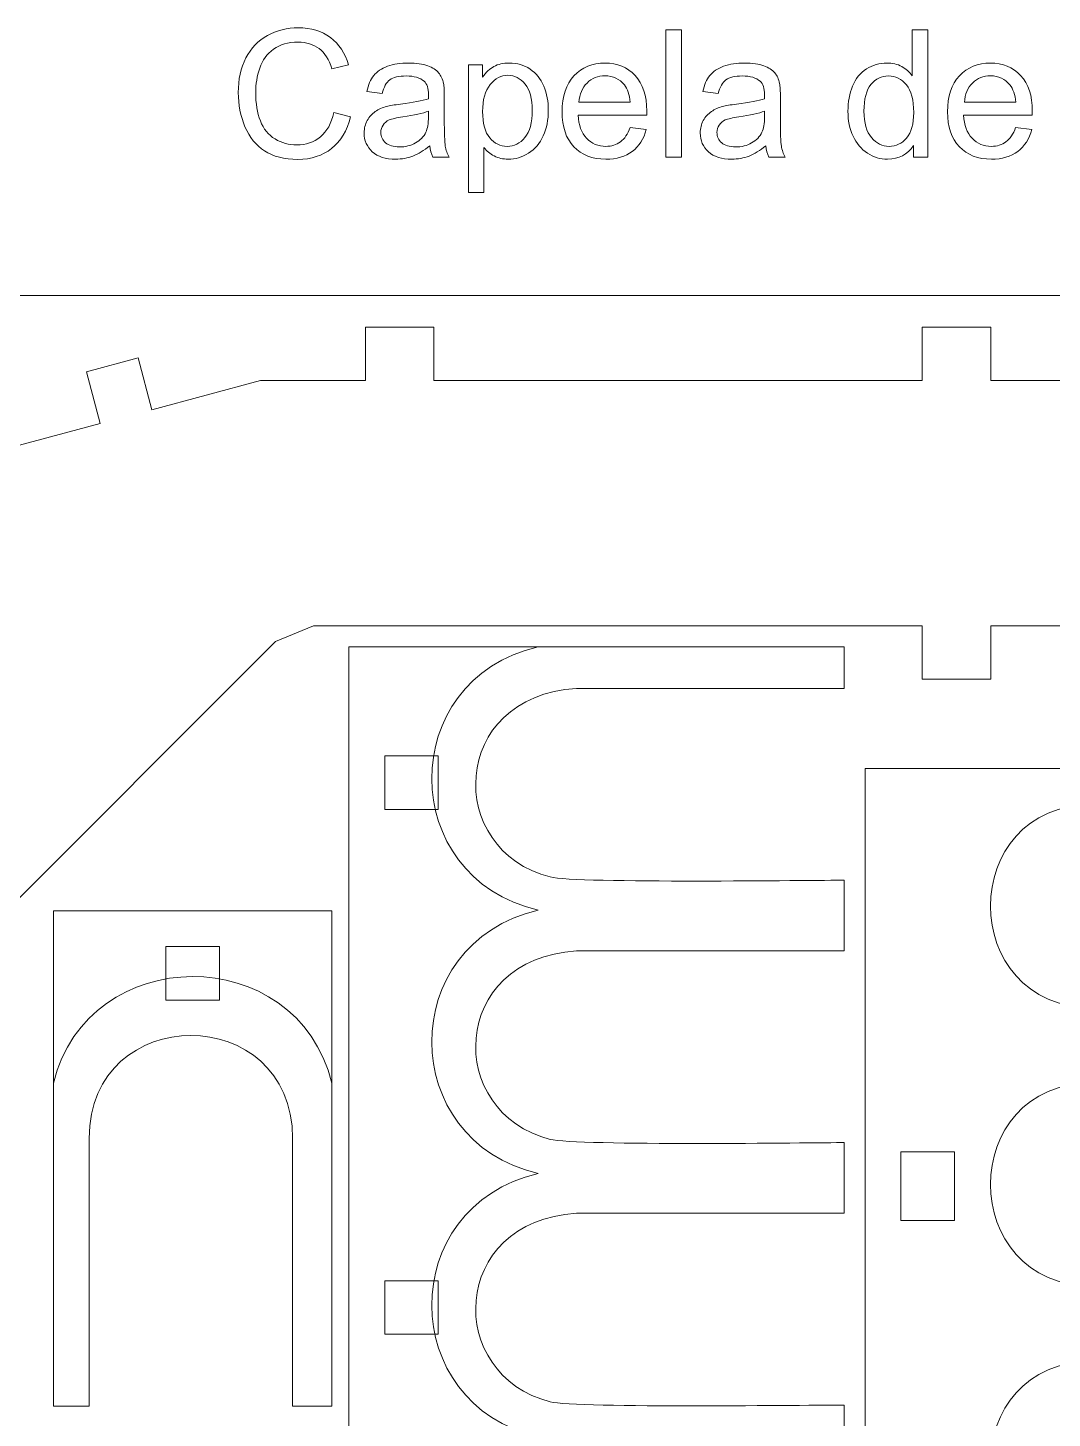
# Model space of a CAD drawing. Header units: millimetres. Extents: x -824 to 903, y -527 to 785.
# Drawn here: x -203.4 to -146, y 388.9 to 466.8 of the extents above; entities that cross this region are included whole.
import ezdxf

# ---------------------------------------------------------------- set-up
doc = ezdxf.new("R2010")
doc.units = ezdxf.units.MM
doc.header["$MEASUREMENT"] = 0
doc.layers.add('Camada 1', color=7, linetype='Continuous')

msp = doc.modelspace()

# ---------------------------------------------------------------- linework, layer by layer
at = {"layer": 'Camada 1', "color": 1, "lineweight": 9}
for points, knots in [([(-186.2188, 462.0746), (-186.2188, 462.0746), (-185.2725, 461.8356), (-185.2725, 461.8356), (-185.2725, 461.8356), (-185.4701, 461.0603), (-185.8254, 460.4709), (-186.3383, 460.0642), (-186.3383, 460.0642), (-186.8513, 459.6575), (-187.4789, 459.4533), (-188.2209, 459.4533), (-188.2209, 459.4533), (-188.9879, 459.4533), (-189.6121, 459.6093), (-190.0936, 459.9231), (-190.0936, 459.9231), (-190.575, 460.2352), (-190.9402, 460.6884), (-191.1909, 461.2811), (-191.1909, 461.2811), (-191.4416, 461.8754), (-191.5678, 462.5112), (-191.5678, 463.1919), (-191.5678, 463.1919), (-191.5678, 463.934), (-191.4266, 464.5814), (-191.1428, 465.1342), (-191.1428, 465.1342), (-190.8589, 465.6871), (-190.4555, 466.1071), (-189.9325, 466.3943), (-189.9325, 466.3943), (-189.4096, 466.6815), (-188.8335, 466.8243), (-188.206, 466.8243), (-188.206, 466.8243), (-187.4921, 466.8243), (-186.8928, 466.6433), (-186.4081, 466.2797), (-186.4081, 466.2797), (-185.9216, 465.9162), (-185.583, 465.4065), (-185.3921, 464.7491), (-185.3921, 464.7491), (-185.3921, 464.7491), (-186.3184, 464.53), (-186.3184, 464.53), (-186.3184, 464.53), (-186.4828, 465.0479), (-186.7235, 465.4264), (-187.0373, 465.6622), (-187.0373, 465.6622), (-187.351, 465.8996), (-187.7461, 466.0174), (-188.2226, 466.0174), (-188.2226, 466.0174), (-188.7688, 466.0174), (-189.227, 465.8863), (-189.5939, 465.624), (-189.5939, 465.624), (-189.9608, 465.3617), (-190.2197, 465.0081), (-190.3675, 464.5665), (-190.3675, 464.5665), (-190.5169, 464.1232), (-190.5916, 463.6667), (-190.5916, 463.1969), (-190.5916, 463.1969), (-190.5916, 462.5909), (-190.5036, 462.0613), (-190.3276, 461.6098), (-190.3276, 461.6098), (-190.1517, 461.1566), (-189.8777, 460.8196), (-189.5059, 460.5954), (-189.5059, 460.5954), (-189.134, 460.3713), (-188.7323, 460.2601), (-188.299, 460.2601), (-188.299, 460.2601), (-187.771, 460.2601), (-187.3261, 460.4128), (-186.9609, 460.7166), (-186.9609, 460.7166), (-186.5957, 461.0221), (-186.3483, 461.4737), (-186.2188, 462.0746)], [0, 0, 0, 0, 0.0434783, 0.0434783, 0.0434783, 0.0434783, 0.0869565, 0.0869565, 0.0869565, 0.0869565, 0.1304348, 0.1304348, 0.1304348, 0.1304348, 0.173913, 0.173913, 0.173913, 0.173913, 0.2173913, 0.2173913, 0.2173913, 0.2173913, 0.2608696, 0.2608696, 0.2608696, 0.2608696, 0.3043478, 0.3043478, 0.3043478, 0.3043478, 0.3478261, 0.3478261, 0.3478261, 0.3478261, 0.3913043, 0.3913043, 0.3913043, 0.3913043, 0.4347826, 0.4347826, 0.4347826, 0.4347826, 0.4782609, 0.4782609, 0.4782609, 0.4782609, 0.5217391, 0.5217391, 0.5217391, 0.5217391, 0.5652174, 0.5652174, 0.5652174, 0.5652174, 0.6086957, 0.6086957, 0.6086957, 0.6086957, 0.6521739, 0.6521739, 0.6521739, 0.6521739, 0.6956522, 0.6956522, 0.6956522, 0.6956522, 0.7391304, 0.7391304, 0.7391304, 0.7391304, 0.7826087, 0.7826087, 0.7826087, 0.7826087, 0.826087, 0.826087, 0.826087, 0.826087, 0.8695652, 0.8695652, 0.8695652, 0.8695652, 0.9130435, 0.9130435, 0.9130435, 0.9130435, 1, 1, 1, 1]), ([(-167.6152, 459.5728), (-167.6152, 459.5728), (-167.6152, 466.7047), (-167.6152, 466.7047), (-167.6152, 466.7047), (-167.6152, 466.7047), (-166.7387, 466.7047), (-166.7387, 466.7047), (-166.7387, 466.7047), (-166.7387, 466.7047), (-166.7387, 459.5728), (-166.7387, 459.5728), (-166.7387, 459.5728), (-166.7387, 459.5728), (-167.6152, 459.5728), (-167.6152, 459.5728)], [0, 0, 0, 0, 0.2, 0.2, 0.2, 0.2, 0.4, 0.4, 0.4, 0.4, 0.6, 0.6, 0.6, 0.6, 1, 1, 1, 1]), ([(-153.7381, 459.5728), (-153.7381, 459.5728), (-153.7381, 460.2286), (-153.7381, 460.2286), (-153.7381, 460.2286), (-154.0652, 459.7189), (-154.5466, 459.4632), (-155.1824, 459.4632), (-155.1824, 459.4632), (-155.5941, 459.4632), (-155.9727, 459.5761), (-156.3163, 459.8036), (-156.3163, 459.8036), (-156.6616, 460.0293), (-156.9289, 460.3464), (-157.1198, 460.7515), (-157.1198, 460.7515), (-157.3091, 461.1582), (-157.4037, 461.6247), (-157.4037, 462.1526), (-157.4037, 462.1526), (-157.4037, 462.6673), (-157.3174, 463.1338), (-157.1464, 463.5538), (-157.1464, 463.5538), (-156.9737, 463.9722), (-156.7164, 464.2942), (-156.3728, 464.5167), (-156.3728, 464.5167), (-156.0308, 464.7408), (-155.6456, 464.852), (-155.2223, 464.852), (-155.2223, 464.852), (-154.9102, 464.852), (-154.6329, 464.7856), (-154.3906, 464.6545), (-154.3906, 464.6545), (-154.1482, 464.5233), (-153.9506, 464.3507), (-153.7979, 464.1398), (-153.7979, 464.1398), (-153.7979, 464.1398), (-153.7979, 466.7047), (-153.7979, 466.7047), (-153.7979, 466.7047), (-153.7979, 466.7047), (-152.9213, 466.7047), (-152.9213, 466.7047), (-152.9213, 466.7047), (-152.9213, 466.7047), (-152.9213, 459.5728), (-152.9213, 459.5728), (-152.9213, 459.5728), (-152.9213, 459.5728), (-153.7381, 459.5728), (-153.7381, 459.5728)], [0, 0, 0, 0, 0.0666667, 0.0666667, 0.0666667, 0.0666667, 0.1333333, 0.1333333, 0.1333333, 0.1333333, 0.2, 0.2, 0.2, 0.2, 0.2666667, 0.2666667, 0.2666667, 0.2666667, 0.3333333, 0.3333333, 0.3333333, 0.3333333, 0.4, 0.4, 0.4, 0.4, 0.4666667, 0.4666667, 0.4666667, 0.4666667, 0.5333333, 0.5333333, 0.5333333, 0.5333333, 0.6, 0.6, 0.6, 0.6, 0.6666667, 0.6666667, 0.6666667, 0.6666667, 0.7333333, 0.7333333, 0.7333333, 0.7333333, 0.8, 0.8, 0.8, 0.8, 0.8666667, 0.8666667, 0.8666667, 0.8666667, 1, 1, 1, 1]), ([(-180.8383, 460.2203), (-181.1637, 459.943), (-181.4774, 459.7488), (-181.7779, 459.6342), (-181.7779, 459.6342), (-182.0784, 459.5197), (-182.4005, 459.4632), (-182.7458, 459.4632), (-182.7458, 459.4632), (-183.3135, 459.4632), (-183.7501, 459.601), (-184.0556, 459.8783), (-184.0556, 459.8783), (-184.3611, 460.1538), (-184.5138, 460.5075), (-184.5138, 460.9374), (-184.5138, 460.9374), (-184.5138, 461.1898), (-184.4557, 461.4205), (-184.3412, 461.6297), (-184.3412, 461.6297), (-184.2249, 461.8389), (-184.0739, 462.0049), (-183.8879, 462.1311), (-183.8879, 462.1311), (-183.7003, 462.2572), (-183.4912, 462.3535), (-183.2571, 462.4183), (-183.2571, 462.4183), (-183.0844, 462.4631), (-182.8238, 462.5063), (-182.4768, 462.5494), (-182.4768, 462.5494), (-181.7696, 462.6324), (-181.2467, 462.7337), (-180.913, 462.8499), (-180.913, 462.8499), (-180.9097, 462.9694), (-180.908, 463.0458), (-180.908, 463.0773), (-180.908, 463.0773), (-180.908, 463.4326), (-180.991, 463.6833), (-181.157, 463.8294), (-181.157, 463.8294), (-181.3811, 464.0269), (-181.7148, 464.1249), (-182.1564, 464.1249), (-182.1564, 464.1249), (-182.5698, 464.1249), (-182.8753, 464.0518), (-183.0712, 463.9074), (-183.0712, 463.9074), (-183.2687, 463.763), (-183.4131, 463.5073), (-183.5078, 463.1388), (-183.5078, 463.1388), (-183.5078, 463.1388), (-184.3644, 463.2583), (-184.3644, 463.2583), (-184.3644, 463.2583), (-184.2864, 463.6252), (-184.1585, 463.9223), (-183.9792, 464.1481), (-183.9792, 464.1481), (-183.8, 464.3739), (-183.541, 464.5466), (-183.2023, 464.6694), (-183.2023, 464.6694), (-182.8653, 464.7906), (-182.4718, 464.852), (-182.0269, 464.852), (-182.0269, 464.852), (-181.5853, 464.852), (-181.2251, 464.8006), (-180.9478, 464.696), (-180.9478, 464.696), (-180.6723, 464.5914), (-180.4681, 464.4619), (-180.3386, 464.3042), (-180.3386, 464.3042), (-180.2091, 464.1465), (-180.1178, 463.9473), (-180.0647, 463.7065), (-180.0647, 463.7065), (-180.0364, 463.5571), (-180.0215, 463.2882), (-180.0215, 462.9014), (-180.0215, 462.9014), (-180.0215, 462.9014), (-180.0215, 461.7393), (-180.0215, 461.7393), (-180.0215, 461.7393), (-180.0215, 460.9275), (-180.0032, 460.4145), (-179.9667, 460.197), (-179.9667, 460.197), (-179.9318, 459.9795), (-179.8588, 459.772), (-179.7525, 459.5728), (-179.7525, 459.5728), (-179.7525, 459.5728), (-180.6689, 459.5728), (-180.6689, 459.5728), (-180.6689, 459.5728), (-180.7569, 459.7571), (-180.8134, 459.9729), (-180.8383, 460.2203)], [0, 0, 0, 0, 0.0357143, 0.0357143, 0.0357143, 0.0357143, 0.0714286, 0.0714286, 0.0714286, 0.0714286, 0.1071429, 0.1071429, 0.1071429, 0.1071429, 0.1428571, 0.1428571, 0.1428571, 0.1428571, 0.1785714, 0.1785714, 0.1785714, 0.1785714, 0.2142857, 0.2142857, 0.2142857, 0.2142857, 0.25, 0.25, 0.25, 0.25, 0.2857143, 0.2857143, 0.2857143, 0.2857143, 0.3214286, 0.3214286, 0.3214286, 0.3214286, 0.3571429, 0.3571429, 0.3571429, 0.3571429, 0.3928571, 0.3928571, 0.3928571, 0.3928571, 0.4285714, 0.4285714, 0.4285714, 0.4285714, 0.4642857, 0.4642857, 0.4642857, 0.4642857, 0.5, 0.5, 0.5, 0.5, 0.5357143, 0.5357143, 0.5357143, 0.5357143, 0.5714286, 0.5714286, 0.5714286, 0.5714286, 0.6071429, 0.6071429, 0.6071429, 0.6071429, 0.6428571, 0.6428571, 0.6428571, 0.6428571, 0.6785714, 0.6785714, 0.6785714, 0.6785714, 0.7142857, 0.7142857, 0.7142857, 0.7142857, 0.75, 0.75, 0.75, 0.75, 0.7857143, 0.7857143, 0.7857143, 0.7857143, 0.8214286, 0.8214286, 0.8214286, 0.8214286, 0.8571429, 0.8571429, 0.8571429, 0.8571429, 0.8928571, 0.8928571, 0.8928571, 0.8928571, 0.9285714, 0.9285714, 0.9285714, 0.9285714, 1, 1, 1, 1]), ([(-178.6751, 457.5906), (-178.6751, 457.5906), (-178.6751, 464.7425), (-178.6751, 464.7425), (-178.6751, 464.7425), (-178.6751, 464.7425), (-177.8782, 464.7425), (-177.8782, 464.7425), (-177.8782, 464.7425), (-177.8782, 464.7425), (-177.8782, 464.0635), (-177.8782, 464.0635), (-177.8782, 464.0635), (-177.6906, 464.3258), (-177.4781, 464.5233), (-177.2407, 464.6545), (-177.2407, 464.6545), (-177.005, 464.7856), (-176.7178, 464.852), (-176.3808, 464.852), (-176.3808, 464.852), (-175.9392, 464.852), (-175.5507, 464.7391), (-175.2137, 464.5117), (-175.2137, 464.5117), (-174.8767, 464.2859), (-174.6227, 463.9655), (-174.45, 463.5538), (-174.45, 463.5538), (-174.2791, 463.1404), (-174.1927, 462.6889), (-174.1927, 462.1958), (-174.1927, 462.1958), (-174.1927, 461.6695), (-174.2874, 461.1948), (-174.4766, 460.7714), (-174.4766, 460.7714), (-174.6659, 460.3497), (-174.9414, 460.026), (-175.3034, 459.8002), (-175.3034, 459.8002), (-175.6636, 459.5761), (-176.0438, 459.4632), (-176.4422, 459.4632), (-176.4422, 459.4632), (-176.7344, 459.4632), (-176.9967, 459.5247), (-177.2275, 459.6475), (-177.2275, 459.6475), (-177.4599, 459.7704), (-177.6491, 459.9247), (-177.7985, 460.1123), (-177.7985, 460.1123), (-177.7985, 460.1123), (-177.7985, 457.5906), (-177.7985, 457.5906), (-177.7985, 457.5906), (-177.7985, 457.5906), (-178.6751, 457.5906), (-178.6751, 457.5906)], [0, 0, 0, 0, 0.0625, 0.0625, 0.0625, 0.0625, 0.125, 0.125, 0.125, 0.125, 0.1875, 0.1875, 0.1875, 0.1875, 0.25, 0.25, 0.25, 0.25, 0.3125, 0.3125, 0.3125, 0.3125, 0.375, 0.375, 0.375, 0.375, 0.4375, 0.4375, 0.4375, 0.4375, 0.5, 0.5, 0.5, 0.5, 0.5625, 0.5625, 0.5625, 0.5625, 0.625, 0.625, 0.625, 0.625, 0.6875, 0.6875, 0.6875, 0.6875, 0.75, 0.75, 0.75, 0.75, 0.8125, 0.8125, 0.8125, 0.8125, 0.875, 0.875, 0.875, 0.875, 1, 1, 1, 1]), ([(-169.6091, 461.2462), (-169.6091, 461.2462), (-168.7026, 461.1267), (-168.7026, 461.1267), (-168.7026, 461.1267), (-168.8437, 460.6004), (-169.1077, 460.1904), (-169.4929, 459.8998), (-169.4929, 459.8998), (-169.878, 459.6093), (-170.3694, 459.4632), (-170.9687, 459.4632), (-170.9687, 459.4632), (-171.7224, 459.4632), (-172.3201, 459.6956), (-172.7617, 460.1605), (-172.7617, 460.1605), (-173.2033, 460.6237), (-173.4241, 461.2761), (-173.4241, 462.1145), (-173.4241, 462.1145), (-173.4241, 462.9811), (-173.2016, 463.6551), (-172.755, 464.1332), (-172.755, 464.1332), (-172.3084, 464.613), (-171.7291, 464.852), (-171.0169, 464.852), (-171.0169, 464.852), (-170.3279, 464.852), (-169.7651, 464.6179), (-169.3285, 464.1481), (-169.3285, 464.1481), (-168.8919, 463.6783), (-168.6727, 463.0176), (-168.6727, 462.1659), (-168.6727, 462.1659), (-168.6727, 462.1145), (-168.6744, 462.0364), (-168.6777, 461.9335), (-168.6777, 461.9335), (-168.6777, 461.9335), (-172.5276, 461.9335), (-172.5276, 461.9335), (-172.5276, 461.9335), (-172.4944, 461.3674), (-172.335, 460.9324), (-172.0461, 460.632), (-172.0461, 460.632), (-171.7589, 460.3315), (-171.3987, 460.1804), (-170.9687, 460.1804), (-170.9687, 460.1804), (-170.6483, 460.1804), (-170.3744, 460.2651), (-170.1486, 460.4344), (-170.1486, 460.4344), (-169.9212, 460.6037), (-169.7419, 460.8743), (-169.6091, 461.2462)], [0, 0, 0, 0, 0.0625, 0.0625, 0.0625, 0.0625, 0.125, 0.125, 0.125, 0.125, 0.1875, 0.1875, 0.1875, 0.1875, 0.25, 0.25, 0.25, 0.25, 0.3125, 0.3125, 0.3125, 0.3125, 0.375, 0.375, 0.375, 0.375, 0.4375, 0.4375, 0.4375, 0.4375, 0.5, 0.5, 0.5, 0.5, 0.5625, 0.5625, 0.5625, 0.5625, 0.625, 0.625, 0.625, 0.625, 0.6875, 0.6875, 0.6875, 0.6875, 0.75, 0.75, 0.75, 0.75, 0.8125, 0.8125, 0.8125, 0.8125, 0.875, 0.875, 0.875, 0.875, 1, 1, 1, 1]), ([(-162.0056, 460.2203), (-162.331, 459.943), (-162.6447, 459.7488), (-162.9452, 459.6342), (-162.9452, 459.6342), (-163.2457, 459.5197), (-163.5678, 459.4632), (-163.9131, 459.4632), (-163.9131, 459.4632), (-164.4808, 459.4632), (-164.9174, 459.601), (-165.2229, 459.8783), (-165.2229, 459.8783), (-165.5284, 460.1538), (-165.6811, 460.5075), (-165.6811, 460.9374), (-165.6811, 460.9374), (-165.6811, 461.1898), (-165.623, 461.4205), (-165.5085, 461.6297), (-165.5085, 461.6297), (-165.3922, 461.8389), (-165.2412, 462.0049), (-165.0552, 462.1311), (-165.0552, 462.1311), (-164.8676, 462.2572), (-164.6585, 462.3535), (-164.4244, 462.4183), (-164.4244, 462.4183), (-164.2517, 462.4631), (-163.9911, 462.5063), (-163.6441, 462.5494), (-163.6441, 462.5494), (-162.9369, 462.6324), (-162.414, 462.7337), (-162.0803, 462.8499), (-162.0803, 462.8499), (-162.077, 462.9694), (-162.0753, 463.0458), (-162.0753, 463.0773), (-162.0753, 463.0773), (-162.0753, 463.4326), (-162.1583, 463.6833), (-162.3243, 463.8294), (-162.3243, 463.8294), (-162.5484, 464.0269), (-162.8821, 464.1249), (-163.3237, 464.1249), (-163.3237, 464.1249), (-163.7371, 464.1249), (-164.0426, 464.0518), (-164.2385, 463.9074), (-164.2385, 463.9074), (-164.436, 463.763), (-164.5804, 463.5073), (-164.6751, 463.1388), (-164.6751, 463.1388), (-164.6751, 463.1388), (-165.5317, 463.2583), (-165.5317, 463.2583), (-165.5317, 463.2583), (-165.4537, 463.6252), (-165.3258, 463.9223), (-165.1465, 464.1481), (-165.1465, 464.1481), (-164.9673, 464.3739), (-164.7083, 464.5466), (-164.3696, 464.6694), (-164.3696, 464.6694), (-164.0326, 464.7906), (-163.6391, 464.852), (-163.1942, 464.852), (-163.1942, 464.852), (-162.7526, 464.852), (-162.3924, 464.8006), (-162.1151, 464.696), (-162.1151, 464.696), (-161.8396, 464.5914), (-161.6354, 464.4619), (-161.5059, 464.3042), (-161.5059, 464.3042), (-161.3764, 464.1465), (-161.2851, 463.9473), (-161.232, 463.7065), (-161.232, 463.7065), (-161.2037, 463.5571), (-161.1888, 463.2882), (-161.1888, 462.9014), (-161.1888, 462.9014), (-161.1888, 462.9014), (-161.1888, 461.7393), (-161.1888, 461.7393), (-161.1888, 461.7393), (-161.1888, 460.9275), (-161.1705, 460.4145), (-161.134, 460.197), (-161.134, 460.197), (-161.0991, 459.9795), (-161.0261, 459.772), (-160.9198, 459.5728), (-160.9198, 459.5728), (-160.9198, 459.5728), (-161.8362, 459.5728), (-161.8362, 459.5728), (-161.8362, 459.5728), (-161.9242, 459.7571), (-161.9807, 459.9729), (-162.0056, 460.2203)], [0, 0, 0, 0, 0.0357143, 0.0357143, 0.0357143, 0.0357143, 0.0714286, 0.0714286, 0.0714286, 0.0714286, 0.1071429, 0.1071429, 0.1071429, 0.1071429, 0.1428571, 0.1428571, 0.1428571, 0.1428571, 0.1785714, 0.1785714, 0.1785714, 0.1785714, 0.2142857, 0.2142857, 0.2142857, 0.2142857, 0.25, 0.25, 0.25, 0.25, 0.2857143, 0.2857143, 0.2857143, 0.2857143, 0.3214286, 0.3214286, 0.3214286, 0.3214286, 0.3571429, 0.3571429, 0.3571429, 0.3571429, 0.3928571, 0.3928571, 0.3928571, 0.3928571, 0.4285714, 0.4285714, 0.4285714, 0.4285714, 0.4642857, 0.4642857, 0.4642857, 0.4642857, 0.5, 0.5, 0.5, 0.5, 0.5357143, 0.5357143, 0.5357143, 0.5357143, 0.5714286, 0.5714286, 0.5714286, 0.5714286, 0.6071429, 0.6071429, 0.6071429, 0.6071429, 0.6428571, 0.6428571, 0.6428571, 0.6428571, 0.6785714, 0.6785714, 0.6785714, 0.6785714, 0.7142857, 0.7142857, 0.7142857, 0.7142857, 0.75, 0.75, 0.75, 0.75, 0.7857143, 0.7857143, 0.7857143, 0.7857143, 0.8214286, 0.8214286, 0.8214286, 0.8214286, 0.8571429, 0.8571429, 0.8571429, 0.8571429, 0.8928571, 0.8928571, 0.8928571, 0.8928571, 0.9285714, 0.9285714, 0.9285714, 0.9285714, 1, 1, 1, 1]), ([(-148.009, 461.2462), (-148.009, 461.2462), (-147.1025, 461.1267), (-147.1025, 461.1267), (-147.1025, 461.1267), (-147.2436, 460.6004), (-147.5076, 460.1904), (-147.8928, 459.8998), (-147.8928, 459.8998), (-148.2779, 459.6093), (-148.7693, 459.4632), (-149.3686, 459.4632), (-149.3686, 459.4632), (-150.1223, 459.4632), (-150.72, 459.6956), (-151.1616, 460.1605), (-151.1616, 460.1605), (-151.6032, 460.6237), (-151.824, 461.2761), (-151.824, 462.1145), (-151.824, 462.1145), (-151.824, 462.9811), (-151.6015, 463.6551), (-151.1549, 464.1332), (-151.1549, 464.1332), (-150.7083, 464.613), (-150.129, 464.852), (-149.4168, 464.852), (-149.4168, 464.852), (-148.7278, 464.852), (-148.165, 464.6179), (-147.7284, 464.1481), (-147.7284, 464.1481), (-147.2918, 463.6783), (-147.0726, 463.0176), (-147.0726, 462.1659), (-147.0726, 462.1659), (-147.0726, 462.1145), (-147.0743, 462.0364), (-147.0776, 461.9335), (-147.0776, 461.9335), (-147.0776, 461.9335), (-150.9275, 461.9335), (-150.9275, 461.9335), (-150.9275, 461.9335), (-150.8943, 461.3674), (-150.7349, 460.9324), (-150.446, 460.632), (-150.446, 460.632), (-150.1588, 460.3315), (-149.7986, 460.1804), (-149.3686, 460.1804), (-149.3686, 460.1804), (-149.0482, 460.1804), (-148.7743, 460.2651), (-148.5485, 460.4344), (-148.5485, 460.4344), (-148.3211, 460.6037), (-148.1418, 460.8743), (-148.009, 461.2462)], [0, 0, 0, 0, 0.0625, 0.0625, 0.0625, 0.0625, 0.125, 0.125, 0.125, 0.125, 0.1875, 0.1875, 0.1875, 0.1875, 0.25, 0.25, 0.25, 0.25, 0.3125, 0.3125, 0.3125, 0.3125, 0.375, 0.375, 0.375, 0.375, 0.4375, 0.4375, 0.4375, 0.4375, 0.5, 0.5, 0.5, 0.5, 0.5625, 0.5625, 0.5625, 0.5625, 0.625, 0.625, 0.625, 0.625, 0.6875, 0.6875, 0.6875, 0.6875, 0.75, 0.75, 0.75, 0.75, 0.8125, 0.8125, 0.8125, 0.8125, 0.875, 0.875, 0.875, 0.875, 1, 1, 1, 1]), ([(-177.8782, 462.1261), (-177.8782, 461.4637), (-177.7438, 460.974), (-177.4765, 460.6569), (-177.4765, 460.6569), (-177.2075, 460.3398), (-176.8821, 460.1804), (-176.5003, 460.1804), (-176.5003, 460.1804), (-176.1118, 460.1804), (-175.7798, 460.3448), (-175.5042, 460.6735), (-175.5042, 460.6735), (-175.227, 461.0022), (-175.0892, 461.5102), (-175.0892, 462.1991), (-175.0892, 462.1991), (-175.0892, 462.8565), (-175.2237, 463.3479), (-175.4943, 463.675), (-175.4943, 463.675), (-175.7649, 464.002), (-176.0869, 464.1647), (-176.4621, 464.1647), (-176.4621, 464.1647), (-176.834, 464.1647), (-177.1627, 463.9904), (-177.4482, 463.6434), (-177.4482, 463.6434), (-177.7355, 463.2948), (-177.8782, 462.7901), (-177.8782, 462.1261)], [0, 0, 0, 0, 0.1111111, 0.1111111, 0.1111111, 0.1111111, 0.2222222, 0.2222222, 0.2222222, 0.2222222, 0.3333333, 0.3333333, 0.3333333, 0.3333333, 0.4444444, 0.4444444, 0.4444444, 0.4444444, 0.5555556, 0.5555556, 0.5555556, 0.5555556, 0.6666667, 0.6666667, 0.6666667, 0.6666667, 0.7777778, 0.7777778, 0.7777778, 0.7777778, 1, 1, 1, 1]), ([(-172.4778, 462.6507), (-172.4778, 462.6507), (-169.5991, 462.6507), (-169.5991, 462.6507), (-169.5991, 462.6507), (-169.6373, 463.0856), (-169.7485, 463.411), (-169.9295, 463.6285), (-169.9295, 463.6285), (-170.2067, 463.9655), (-170.5686, 464.1348), (-171.0119, 464.1348), (-171.0119, 464.1348), (-171.4136, 464.1348), (-171.7506, 464.0004), (-172.0246, 463.7314), (-172.0246, 463.7314), (-172.2968, 463.4625), (-172.4479, 463.1022), (-172.4778, 462.6507)], [0, 0, 0, 0, 0.1666667, 0.1666667, 0.1666667, 0.1666667, 0.3333333, 0.3333333, 0.3333333, 0.3333333, 0.5, 0.5, 0.5, 0.5, 0.6666667, 0.6666667, 0.6666667, 0.6666667, 1, 1, 1, 1]), ([(-156.5072, 462.151), (-156.5072, 461.4903), (-156.3678, 460.9972), (-156.0872, 460.6701), (-156.0872, 460.6701), (-155.8083, 460.3431), (-155.4779, 460.1804), (-155.0978, 460.1804), (-155.0978, 460.1804), (-154.7143, 460.1804), (-154.3889, 460.3365), (-154.1199, 460.6486), (-154.1199, 460.6486), (-153.8527, 460.9607), (-153.7182, 461.4371), (-153.7182, 462.0779), (-153.7182, 462.0779), (-153.7182, 462.7818), (-153.8543, 463.2998), (-154.1283, 463.6302), (-154.1283, 463.6302), (-154.4005, 463.9605), (-154.7375, 464.1249), (-155.1376, 464.1249), (-155.1376, 464.1249), (-155.5277, 464.1249), (-155.8531, 463.9672), (-156.1154, 463.6501), (-156.1154, 463.6501), (-156.3761, 463.333), (-156.5072, 462.8333), (-156.5072, 462.151)], [0, 0, 0, 0, 0.1111111, 0.1111111, 0.1111111, 0.1111111, 0.2222222, 0.2222222, 0.2222222, 0.2222222, 0.3333333, 0.3333333, 0.3333333, 0.3333333, 0.4444444, 0.4444444, 0.4444444, 0.4444444, 0.5555556, 0.5555556, 0.5555556, 0.5555556, 0.6666667, 0.6666667, 0.6666667, 0.6666667, 0.7777778, 0.7777778, 0.7777778, 0.7777778, 1, 1, 1, 1]), ([(-150.8777, 462.6507), (-150.8777, 462.6507), (-147.999, 462.6507), (-147.999, 462.6507), (-147.999, 462.6507), (-148.0372, 463.0856), (-148.1484, 463.411), (-148.3294, 463.6285), (-148.3294, 463.6285), (-148.6066, 463.9655), (-148.9685, 464.1348), (-149.4118, 464.1348), (-149.4118, 464.1348), (-149.8135, 464.1348), (-150.1505, 464.0004), (-150.4245, 463.7314), (-150.4245, 463.7314), (-150.6967, 463.4625), (-150.8478, 463.1022), (-150.8777, 462.6507)], [0, 0, 0, 0, 0.1666667, 0.1666667, 0.1666667, 0.1666667, 0.3333333, 0.3333333, 0.3333333, 0.3333333, 0.5, 0.5, 0.5, 0.5, 0.6666667, 0.6666667, 0.6666667, 0.6666667, 1, 1, 1, 1]), ([(-180.908, 462.1626), (-181.2267, 462.0331), (-181.7049, 461.9235), (-182.3424, 461.8339), (-182.3424, 461.8339), (-182.7043, 461.7824), (-182.9599, 461.7243), (-183.1093, 461.6596), (-183.1093, 461.6596), (-183.2588, 461.5948), (-183.3733, 461.5002), (-183.4546, 461.3774), (-183.4546, 461.3774), (-183.536, 461.2529), (-183.5775, 461.1151), (-183.5775, 460.9623), (-183.5775, 460.9623), (-183.5775, 460.7316), (-183.4895, 460.5373), (-183.3119, 460.3829), (-183.3119, 460.3829), (-183.1342, 460.2286), (-182.8753, 460.1505), (-182.5349, 460.1505), (-182.5349, 460.1505), (-182.1979, 460.1505), (-181.8974, 460.2236), (-181.6335, 460.3713), (-181.6335, 460.3713), (-181.3712, 460.5174), (-181.1769, 460.7183), (-181.0541, 460.9723), (-181.0541, 460.9723), (-180.9595, 461.1698), (-180.913, 461.4604), (-180.913, 461.8439), (-180.913, 461.8439), (-180.913, 461.8439), (-180.908, 462.1626), (-180.908, 462.1626)], [0, 0, 0, 0, 0.0909091, 0.0909091, 0.0909091, 0.0909091, 0.1818182, 0.1818182, 0.1818182, 0.1818182, 0.2727273, 0.2727273, 0.2727273, 0.2727273, 0.3636364, 0.3636364, 0.3636364, 0.3636364, 0.4545455, 0.4545455, 0.4545455, 0.4545455, 0.5454545, 0.5454545, 0.5454545, 0.5454545, 0.6363636, 0.6363636, 0.6363636, 0.6363636, 0.7272727, 0.7272727, 0.7272727, 0.7272727, 0.8181818, 0.8181818, 0.8181818, 0.8181818, 1, 1, 1, 1]), ([(-162.0753, 462.1626), (-162.394, 462.0331), (-162.8722, 461.9235), (-163.5097, 461.8339), (-163.5097, 461.8339), (-163.8716, 461.7824), (-164.1272, 461.7243), (-164.2766, 461.6596), (-164.2766, 461.6596), (-164.4261, 461.5948), (-164.5406, 461.5002), (-164.6219, 461.3774), (-164.6219, 461.3774), (-164.7033, 461.2529), (-164.7448, 461.1151), (-164.7448, 460.9623), (-164.7448, 460.9623), (-164.7448, 460.7316), (-164.6568, 460.5373), (-164.4792, 460.3829), (-164.4792, 460.3829), (-164.3015, 460.2286), (-164.0426, 460.1505), (-163.7022, 460.1505), (-163.7022, 460.1505), (-163.3652, 460.1505), (-163.0647, 460.2236), (-162.8008, 460.3713), (-162.8008, 460.3713), (-162.5385, 460.5174), (-162.3442, 460.7183), (-162.2214, 460.9723), (-162.2214, 460.9723), (-162.1268, 461.1698), (-162.0803, 461.4604), (-162.0803, 461.8439), (-162.0803, 461.8439), (-162.0803, 461.8439), (-162.0753, 462.1626), (-162.0753, 462.1626)], [0, 0, 0, 0, 0.0909091, 0.0909091, 0.0909091, 0.0909091, 0.1818182, 0.1818182, 0.1818182, 0.1818182, 0.2727273, 0.2727273, 0.2727273, 0.2727273, 0.3636364, 0.3636364, 0.3636364, 0.3636364, 0.4545455, 0.4545455, 0.4545455, 0.4545455, 0.5454545, 0.5454545, 0.5454545, 0.5454545, 0.6363636, 0.6363636, 0.6363636, 0.6363636, 0.7272727, 0.7272727, 0.7272727, 0.7272727, 0.8181818, 0.8181818, 0.8181818, 0.8181818, 1, 1, 1, 1])]:
    msp.add_open_spline(points, degree=3, knots=knots, dxfattribs=at)
at = {"layer": 'Camada 1', "color": 250, "lineweight": 9}
for points, knots in [([(-318.2916, 180.2086), (-318.2916, 180.2086), (-318.2916, 451.8228), (-318.2916, 451.8228), (-318.2916, 451.8228), (-318.2916, 451.8228), (-91.9986, 451.8228), (-91.9986, 451.8228), (-91.9986, 451.8228), (-91.9986, 451.8228), (-91.9986, 180.2086), (-91.9986, 180.2086), (-91.9986, 180.2086), (-91.9986, 180.2086), (-318.2916, 180.2086), (-318.2916, 180.2086)], [0, 0, 0, 0, 0.2, 0.2, 0.2, 0.2, 0.4, 0.4, 0.4, 0.4, 0.6, 0.6, 0.6, 0.6, 1, 1, 1, 1]), ([(-184.4389, 450.0578), (-184.4389, 450.0578), (-184.4389, 447.0583), (-184.4389, 447.0583), (-184.4389, 447.0583), (-184.4389, 447.0583), (-190.3181, 447.0583), (-190.3181, 447.0583), (-190.3181, 447.0583), (-190.3181, 447.0583), (-196.4024, 445.428), (-196.4024, 445.428), (-196.4024, 445.428), (-196.4024, 445.428), (-197.1786, 448.3254), (-197.1786, 448.3254), (-197.1786, 448.3254), (-197.1786, 448.3254), (-200.0759, 447.549), (-200.0759, 447.549), (-200.0759, 447.549), (-200.0759, 447.549), (-199.2997, 444.6517), (-199.2997, 444.6517), (-199.2997, 444.6517), (-199.2997, 444.6517), (-205.3839, 443.0214), (-205.3839, 443.0214), (-205.3839, 443.0214), (-205.3839, 443.0214), (-209.8381, 438.5674), (-209.8381, 438.5674), (-209.8381, 438.5674), (-209.8381, 438.5674), (-211.959, 440.6883), (-211.959, 440.6883), (-211.959, 440.6883), (-211.959, 440.6883), (-214.0799, 438.5674), (-214.0799, 438.5674), (-214.0799, 438.5674), (-214.0799, 438.5674), (-211.959, 436.4463), (-211.959, 436.4463), (-211.959, 436.4463), (-211.959, 436.4463), (-216.413, 431.9923), (-216.413, 431.9923), (-216.413, 431.9923), (-216.413, 431.9923), (-218.0433, 425.9081), (-218.0433, 425.9081), (-218.0433, 425.9081), (-218.0433, 425.9081), (-220.9406, 426.6843), (-220.9406, 426.6843), (-220.9406, 426.6843), (-220.9406, 426.6843), (-221.717, 423.787), (-221.717, 423.787), (-221.717, 423.787), (-221.717, 423.787), (-218.8197, 423.0107), (-218.8197, 423.0107), (-218.8197, 423.0107), (-218.8197, 423.0107), (-220.4499, 416.9264), (-220.4499, 416.9264), (-220.4499, 416.9264), (-220.4499, 416.9264), (-220.4499, 411.0751), (-220.4499, 411.0751), (-220.4499, 411.0751), (-220.4499, 411.0751), (-223.4495, 411.0751), (-223.4495, 411.0751), (-223.4495, 411.0751), (-223.4495, 411.0751), (-223.4495, 408.0756), (-223.4495, 408.0756), (-223.4495, 408.0756), (-223.4495, 408.0756), (-220.4499, 408.0756), (-220.4499, 408.0756), (-220.4499, 408.0756), (-220.4499, 408.0756), (-220.4499, 381.6714), (-220.4499, 381.6714), (-220.4499, 381.6714), (-220.4499, 381.6714), (-223.4495, 381.6714), (-223.4495, 381.6714), (-223.4495, 381.6714), (-223.4495, 381.6714), (-223.4495, 378.6718), (-223.4495, 378.6718), (-223.4495, 378.6718), (-223.4495, 378.6718), (-220.4499, 378.6718), (-220.4499, 378.6718), (-220.4499, 378.6718), (-220.4499, 378.6718), (-220.4499, 352.2675), (-220.4499, 352.2675), (-220.4499, 352.2675), (-220.4499, 352.2675), (-223.4495, 352.2675), (-223.4495, 352.2675), (-223.4495, 352.2675), (-223.4495, 352.2675), (-223.4495, 349.2681), (-223.4495, 349.2681), (-223.4495, 349.2681), (-223.4495, 349.2681), (-220.4499, 349.2681), (-220.4499, 349.2681), (-220.4499, 349.2681), (-220.4499, 349.2681), (-220.4499, 343.1516), (-220.4499, 343.1516), (-220.4499, 343.1516), (-220.4499, 343.1516), (-206.2579, 343.1516), (-206.2579, 343.1516), (-206.2579, 343.1516), (-206.2579, 343.1516), (-206.2579, 349.2681), (-206.2579, 349.2681), (-206.2579, 349.2681), (-206.2579, 349.2681), (-203.2584, 349.2681), (-203.2584, 349.2681), (-203.2584, 349.2681), (-203.2584, 349.2681), (-203.2584, 352.2675), (-203.2584, 352.2675), (-203.2584, 352.2675), (-203.2584, 352.2675), (-206.2579, 352.2675), (-206.2579, 352.2675), (-206.2579, 352.2675), (-206.2579, 352.2675), (-206.2579, 378.6718), (-206.2579, 378.6718), (-206.2579, 378.6718), (-206.2579, 378.6718), (-203.2584, 378.6718), (-203.2584, 378.6718), (-203.2584, 378.6718), (-203.2584, 378.6718), (-203.2584, 381.6714), (-203.2584, 381.6714), (-203.2584, 381.6714), (-203.2584, 381.6714), (-206.2579, 381.6714), (-206.2579, 381.6714), (-206.2579, 381.6714), (-206.2579, 381.6714), (-206.2579, 414.4151), (-206.2579, 414.4151), (-206.2579, 414.4151), (-206.2579, 414.4151), (-205.3793, 416.5362), (-205.3793, 416.5362), (-205.3793, 416.5362), (-205.3793, 416.5362), (-189.4722, 432.4435), (-189.4722, 432.4435), (-189.4722, 432.4435), (-189.4722, 432.4435), (-187.3511, 433.3221), (-187.3511, 433.3221), (-187.3511, 433.3221), (-187.3511, 433.3221), (-153.2439, 433.3221), (-153.2439, 433.3221), (-153.2439, 433.3221), (-153.2439, 433.3221), (-153.2439, 430.3225), (-153.2439, 430.3225), (-153.2439, 430.3225), (-153.2439, 430.3225), (-149.4048, 430.3225), (-149.4048, 430.3225), (-149.4048, 430.3225), (-149.4048, 430.3225), (-149.4048, 433.3221), (-149.4048, 433.3221), (-149.4048, 433.3221), (-149.4048, 433.3221), (-122.0491, 433.3221), (-122.0491, 433.3221), (-122.0491, 433.3221), (-122.0491, 433.3221), (-122.0491, 430.3225), (-122.0491, 430.3225), (-122.0491, 430.3225), (-122.0491, 430.3225), (-118.2099, 430.3225), (-118.2099, 430.3225), (-118.2099, 430.3225), (-118.2099, 430.3225), (-118.2099, 433.3221), (-118.2099, 433.3221), (-118.2099, 433.3221), (-118.2099, 433.3221), (-96.7335, 433.3221), (-96.7335, 433.3221), (-96.7335, 433.3221), (-96.7335, 433.3221), (-96.7335, 447.0583), (-96.7335, 447.0583), (-96.7335, 447.0583), (-96.7335, 447.0583), (-118.2099, 447.0583), (-118.2099, 447.0583), (-118.2099, 447.0583), (-118.2099, 447.0583), (-118.2099, 450.0578), (-118.2099, 450.0578), (-118.2099, 450.0578), (-118.2099, 450.0578), (-122.0491, 450.0578), (-122.0491, 450.0578), (-122.0491, 450.0578), (-122.0491, 450.0578), (-122.0491, 447.0583), (-122.0491, 447.0583), (-122.0491, 447.0583), (-122.0491, 447.0583), (-149.4048, 447.0583), (-149.4048, 447.0583), (-149.4048, 447.0583), (-149.4048, 447.0583), (-149.4048, 450.0578), (-149.4048, 450.0578), (-149.4048, 450.0578), (-149.4048, 450.0578), (-153.2439, 450.0578), (-153.2439, 450.0578), (-153.2439, 450.0578), (-153.2439, 450.0578), (-153.2439, 447.0583), (-153.2439, 447.0583), (-153.2439, 447.0583), (-153.2439, 447.0583), (-180.5997, 447.0583), (-180.5997, 447.0583), (-180.5997, 447.0583), (-180.5997, 447.0583), (-180.5997, 450.0578), (-180.5997, 450.0578), (-180.5997, 450.0578), (-180.5997, 450.0578), (-184.4389, 450.0578), (-184.4389, 450.0578)], [0, 0, 0, 0, 0.0153846, 0.0153846, 0.0153846, 0.0153846, 0.0307692, 0.0307692, 0.0307692, 0.0307692, 0.0461538, 0.0461538, 0.0461538, 0.0461538, 0.0615385, 0.0615385, 0.0615385, 0.0615385, 0.0769231, 0.0769231, 0.0769231, 0.0769231, 0.0923077, 0.0923077, 0.0923077, 0.0923077, 0.1076923, 0.1076923, 0.1076923, 0.1076923, 0.1230769, 0.1230769, 0.1230769, 0.1230769, 0.1384615, 0.1384615, 0.1384615, 0.1384615, 0.1538462, 0.1538462, 0.1538462, 0.1538462, 0.1692308, 0.1692308, 0.1692308, 0.1692308, 0.1846154, 0.1846154, 0.1846154, 0.1846154, 0.2, 0.2, 0.2, 0.2, 0.2153846, 0.2153846, 0.2153846, 0.2153846, 0.2307692, 0.2307692, 0.2307692, 0.2307692, 0.2461538, 0.2461538, 0.2461538, 0.2461538, 0.2615385, 0.2615385, 0.2615385, 0.2615385, 0.2769231, 0.2769231, 0.2769231, 0.2769231, 0.2923077, 0.2923077, 0.2923077, 0.2923077, 0.3076923, 0.3076923, 0.3076923, 0.3076923, 0.3230769, 0.3230769, 0.3230769, 0.3230769, 0.3384615, 0.3384615, 0.3384615, 0.3384615, 0.3538462, 0.3538462, 0.3538462, 0.3538462, 0.3692308, 0.3692308, 0.3692308, 0.3692308, 0.3846154, 0.3846154, 0.3846154, 0.3846154, 0.4, 0.4, 0.4, 0.4, 0.4153846, 0.4153846, 0.4153846, 0.4153846, 0.4307692, 0.4307692, 0.4307692, 0.4307692, 0.4461538, 0.4461538, 0.4461538, 0.4461538, 0.4615385, 0.4615385, 0.4615385, 0.4615385, 0.4769231, 0.4769231, 0.4769231, 0.4769231, 0.4923077, 0.4923077, 0.4923077, 0.4923077, 0.5076923, 0.5076923, 0.5076923, 0.5076923, 0.5230769, 0.5230769, 0.5230769, 0.5230769, 0.5384615, 0.5384615, 0.5384615, 0.5384615, 0.5538462, 0.5538462, 0.5538462, 0.5538462, 0.5692308, 0.5692308, 0.5692308, 0.5692308, 0.5846154, 0.5846154, 0.5846154, 0.5846154, 0.6, 0.6, 0.6, 0.6, 0.6153846, 0.6153846, 0.6153846, 0.6153846, 0.6307692, 0.6307692, 0.6307692, 0.6307692, 0.6461538, 0.6461538, 0.6461538, 0.6461538, 0.6615385, 0.6615385, 0.6615385, 0.6615385, 0.6769231, 0.6769231, 0.6769231, 0.6769231, 0.6923077, 0.6923077, 0.6923077, 0.6923077, 0.7076923, 0.7076923, 0.7076923, 0.7076923, 0.7230769, 0.7230769, 0.7230769, 0.7230769, 0.7384615, 0.7384615, 0.7384615, 0.7384615, 0.7538462, 0.7538462, 0.7538462, 0.7538462, 0.7692308, 0.7692308, 0.7692308, 0.7692308, 0.7846154, 0.7846154, 0.7846154, 0.7846154, 0.8, 0.8, 0.8, 0.8, 0.8153846, 0.8153846, 0.8153846, 0.8153846, 0.8307692, 0.8307692, 0.8307692, 0.8307692, 0.8461538, 0.8461538, 0.8461538, 0.8461538, 0.8615385, 0.8615385, 0.8615385, 0.8615385, 0.8769231, 0.8769231, 0.8769231, 0.8769231, 0.8923077, 0.8923077, 0.8923077, 0.8923077, 0.9076923, 0.9076923, 0.9076923, 0.9076923, 0.9230769, 0.9230769, 0.9230769, 0.9230769, 0.9384615, 0.9384615, 0.9384615, 0.9384615, 0.9538462, 0.9538462, 0.9538462, 0.9538462, 0.9692308, 0.9692308, 0.9692308, 0.9692308, 1, 1, 1, 1]), ([(-157.6137, 400.4031), (-157.6137, 400.4031), (-157.6137, 404.3614), (-157.6137, 404.3614), (-157.6137, 404.3614), (-159.2164, 404.3614), (-172.6235, 404.1743), (-174.0862, 404.5444), (-174.0862, 404.5444), (-179.9802, 406.0357), (-179.7701, 414.6628), (-172.6112, 415.1051), (-172.6112, 415.1051), (-172.6112, 415.1051), (-157.6137, 415.1051), (-157.6137, 415.1051), (-157.6137, 415.1051), (-157.6137, 415.1051), (-157.6137, 419.0632), (-157.6137, 419.0632), (-157.6137, 419.0632), (-159.2164, 419.0632), (-172.6235, 418.8762), (-174.0862, 419.2463), (-174.0862, 419.2463), (-179.9802, 420.7376), (-179.7701, 429.3647), (-172.6112, 429.807), (-172.6112, 429.807), (-172.6112, 429.807), (-157.6137, 429.807), (-157.6137, 429.807), (-157.6137, 429.807), (-157.6137, 429.807), (-157.6137, 432.1456), (-157.6137, 432.1456), (-157.6137, 432.1456), (-157.6137, 432.1456), (-185.363, 432.1456), (-185.363, 432.1456), (-185.363, 432.1456), (-185.363, 432.1456), (-185.363, 358.3708), (-185.363, 358.3708), (-185.363, 358.3708), (-185.363, 358.3708), (-157.6137, 358.3708), (-157.6137, 358.3708), (-157.6137, 358.3708), (-157.6137, 373.94), (-157.6137, 384.2574), (-157.6137, 389.6595), (-157.6137, 389.6595), (-159.2168, 389.6595), (-172.623, 389.4724), (-174.0862, 389.8425), (-174.0862, 389.8425), (-179.9798, 391.3334), (-179.7705, 399.9607), (-172.6112, 400.4031), (-172.6112, 400.4031), (-172.6112, 400.4031), (-157.6137, 400.4031), (-157.6137, 400.4031)], [0, 0, 0, 0, 0.0588235, 0.0588235, 0.0588235, 0.0588235, 0.1176471, 0.1176471, 0.1176471, 0.1176471, 0.1764706, 0.1764706, 0.1764706, 0.1764706, 0.2352941, 0.2352941, 0.2352941, 0.2352941, 0.2941176, 0.2941176, 0.2941176, 0.2941176, 0.3529412, 0.3529412, 0.3529412, 0.3529412, 0.4117647, 0.4117647, 0.4117647, 0.4117647, 0.4705882, 0.4705882, 0.4705882, 0.4705882, 0.5294118, 0.5294118, 0.5294118, 0.5294118, 0.5882353, 0.5882353, 0.5882353, 0.5882353, 0.6470588, 0.6470588, 0.6470588, 0.6470588, 0.7058824, 0.7058824, 0.7058824, 0.7058824, 0.7647059, 0.7647059, 0.7647059, 0.7647059, 0.8235294, 0.8235294, 0.8235294, 0.8235294, 0.8823529, 0.8823529, 0.8823529, 0.8823529, 1, 1, 1, 1]), ([(-183.3633, 426.0291), (-183.3633, 426.0291), (-183.3633, 423.0296), (-183.3633, 423.0296), (-183.3633, 423.0296), (-183.3633, 423.0296), (-180.3638, 423.0296), (-180.3638, 423.0296), (-180.3638, 423.0296), (-180.3638, 423.0296), (-180.3638, 426.0291), (-180.3638, 426.0291), (-180.3638, 426.0291), (-180.3638, 426.0291), (-183.3633, 426.0291), (-183.3633, 426.0291)], [0, 0, 0, 0, 0.2, 0.2, 0.2, 0.2, 0.4, 0.4, 0.4, 0.4, 0.6, 0.6, 0.6, 0.6, 1, 1, 1, 1]), ([(-128.6879, 365.1256), (-128.6879, 365.1256), (-128.6879, 351.5702), (-128.6879, 351.5702), (-128.6879, 351.5702), (-128.6879, 351.5702), (-125.6884, 351.5702), (-125.6884, 351.5702), (-125.6884, 351.5702), (-125.6884, 351.5702), (-125.6884, 345.9462), (-125.6884, 345.9462), (-125.6884, 345.9462), (-125.6884, 345.9462), (-128.6879, 345.9462), (-128.6879, 345.9462), (-128.6879, 345.9462), (-128.6879, 345.9462), (-128.6879, 334.698), (-128.6879, 334.698), (-128.6879, 334.698), (-128.6879, 334.698), (-169.6703, 334.698), (-169.6703, 334.698), (-169.6703, 334.698), (-169.6703, 334.698), (-169.6703, 357.1943), (-169.6703, 357.1943), (-169.6703, 357.1943), (-169.6703, 357.1943), (-156.4372, 357.1943), (-156.4372, 357.1943), (-156.4372, 357.1943), (-156.4372, 357.1943), (-156.4372, 425.3158), (-156.4372, 425.3158), (-156.4372, 425.3158), (-156.4372, 425.3158), (-128.6879, 425.3158), (-128.6879, 425.3158), (-128.6879, 425.3158), (-128.6879, 425.3158), (-128.6879, 423.3162), (-128.6879, 423.3162), (-128.6879, 423.3162), (-128.6879, 423.3162), (-143.6855, 423.3162), (-143.6855, 423.3162), (-143.6855, 423.3162), (-151.327, 423.3162), (-151.3246, 411.918), (-143.6855, 411.918), (-143.6855, 411.918), (-143.6855, 411.918), (-128.6879, 411.918), (-128.6879, 411.918), (-128.6879, 411.918), (-128.6879, 411.918), (-128.6879, 407.7187), (-128.6879, 407.7187), (-128.6879, 407.7187), (-128.6879, 407.7187), (-143.6855, 407.7187), (-143.6855, 407.7187), (-143.6855, 407.7187), (-151.3258, 407.7187), (-151.3257, 396.3205), (-143.6855, 396.3205), (-143.6855, 396.3205), (-143.6855, 396.3205), (-128.6879, 396.3205), (-128.6879, 396.3205), (-128.6879, 396.3205), (-128.6879, 396.3205), (-128.6879, 392.1212), (-128.6879, 392.1212), (-128.6879, 392.1212), (-128.6879, 392.1212), (-143.6855, 392.1212), (-143.6855, 392.1212), (-143.6855, 392.1212), (-151.3248, 392.1212), (-151.327, 380.723), (-143.6855, 380.723), (-143.6855, 380.723), (-143.6855, 380.723), (-128.6879, 380.723), (-128.6879, 380.723), (-128.6879, 380.723), (-128.6879, 380.723), (-128.6879, 376.5238), (-128.6879, 376.5238), (-128.6879, 376.5238), (-128.6879, 376.5238), (-143.6855, 376.5238), (-143.6855, 376.5238), (-143.6855, 376.5238), (-151.3258, 376.5238), (-151.3257, 365.1256), (-143.6855, 365.1256), (-143.6855, 365.1256), (-143.6855, 365.1256), (-128.6879, 365.1256), (-128.6879, 365.1256)], [0, 0, 0, 0, 0.037037, 0.037037, 0.037037, 0.037037, 0.0740741, 0.0740741, 0.0740741, 0.0740741, 0.1111111, 0.1111111, 0.1111111, 0.1111111, 0.1481481, 0.1481481, 0.1481481, 0.1481481, 0.1851852, 0.1851852, 0.1851852, 0.1851852, 0.2222222, 0.2222222, 0.2222222, 0.2222222, 0.2592593, 0.2592593, 0.2592593, 0.2592593, 0.2962963, 0.2962963, 0.2962963, 0.2962963, 0.3333333, 0.3333333, 0.3333333, 0.3333333, 0.3703704, 0.3703704, 0.3703704, 0.3703704, 0.4074074, 0.4074074, 0.4074074, 0.4074074, 0.4444444, 0.4444444, 0.4444444, 0.4444444, 0.4814815, 0.4814815, 0.4814815, 0.4814815, 0.5185185, 0.5185185, 0.5185185, 0.5185185, 0.5555556, 0.5555556, 0.5555556, 0.5555556, 0.5925926, 0.5925926, 0.5925926, 0.5925926, 0.6296296, 0.6296296, 0.6296296, 0.6296296, 0.6666667, 0.6666667, 0.6666667, 0.6666667, 0.7037037, 0.7037037, 0.7037037, 0.7037037, 0.7407407, 0.7407407, 0.7407407, 0.7407407, 0.7777778, 0.7777778, 0.7777778, 0.7777778, 0.8148148, 0.8148148, 0.8148148, 0.8148148, 0.8518519, 0.8518519, 0.8518519, 0.8518519, 0.8888889, 0.8888889, 0.8888889, 0.8888889, 0.9259259, 0.9259259, 0.9259259, 0.9259259, 1, 1, 1, 1]), ([(-201.9204, 389.6012), (-201.9204, 389.6012), (-199.9205, 389.6011), (-199.9205, 389.6011), (-199.9205, 389.6011), (-199.9205, 389.6011), (-199.9206, 404.5987), (-199.9206, 404.5987), (-199.9206, 404.5987), (-199.9205, 412.2801), (-188.5224, 412.2808), (-188.5224, 404.5988), (-188.5224, 404.5988), (-188.5224, 404.5988), (-188.5224, 389.6012), (-188.5224, 389.6012), (-188.5224, 389.6012), (-188.5224, 389.6012), (-186.3228, 389.6012), (-186.3228, 389.6012), (-186.3228, 389.6012), (-186.3228, 389.6012), (-186.3229, 417.3505), (-186.3229, 417.3505), (-186.3229, 417.3505), (-186.3229, 417.3505), (-201.9203, 417.3505), (-201.9203, 417.3505), (-201.9203, 417.3505), (-201.9203, 417.3505), (-201.9204, 389.6012), (-201.9204, 389.6012)], [0, 0, 0, 0, 0.1111111, 0.1111111, 0.1111111, 0.1111111, 0.2222222, 0.2222222, 0.2222222, 0.2222222, 0.3333333, 0.3333333, 0.3333333, 0.3333333, 0.4444444, 0.4444444, 0.4444444, 0.4444444, 0.5555556, 0.5555556, 0.5555556, 0.5555556, 0.6666667, 0.6666667, 0.6666667, 0.6666667, 0.7777778, 0.7777778, 0.7777778, 0.7777778, 1, 1, 1, 1]), ([(-192.6217, 415.3508), (-192.6217, 415.3508), (-195.6213, 415.3509), (-195.6213, 415.3509), (-195.6213, 415.3509), (-195.6213, 415.3509), (-195.6213, 412.3512), (-195.6213, 412.3512), (-195.6213, 412.3512), (-195.6213, 412.3512), (-192.6218, 412.3514), (-192.6218, 412.3514), (-192.6218, 412.3514), (-192.6218, 412.3514), (-192.6217, 415.3508), (-192.6217, 415.3508)], [0, 0, 0, 0, 0.2, 0.2, 0.2, 0.2, 0.4, 0.4, 0.4, 0.4, 0.6, 0.6, 0.6, 0.6, 1, 1, 1, 1]), ([(-154.4376, 403.8392), (-154.4376, 403.8392), (-151.438, 403.8392), (-151.438, 403.8392), (-151.438, 403.8392), (-151.438, 403.8392), (-151.438, 400), (-151.438, 400), (-151.438, 400), (-151.438, 400), (-154.4376, 400), (-154.4376, 400), (-154.4376, 400), (-154.4376, 400), (-154.4376, 403.8392), (-154.4376, 403.8392)], [0, 0, 0, 0, 0.2, 0.2, 0.2, 0.2, 0.4, 0.4, 0.4, 0.4, 0.6, 0.6, 0.6, 0.6, 1, 1, 1, 1]), ([(-180.3638, 396.6254), (-180.3638, 396.6254), (-183.3633, 396.6254), (-183.3633, 396.6254), (-183.3633, 396.6254), (-183.3633, 396.6254), (-183.3633, 393.6258), (-183.3633, 393.6258), (-183.3633, 393.6258), (-183.3633, 393.6258), (-180.3638, 393.6258), (-180.3638, 393.6258), (-180.3638, 393.6258), (-180.3638, 393.6258), (-180.3638, 396.6254), (-180.3638, 396.6254)], [0, 0, 0, 0, 0.2, 0.2, 0.2, 0.2, 0.4, 0.4, 0.4, 0.4, 0.6, 0.6, 0.6, 0.6, 1, 1, 1, 1])]:
    msp.add_open_spline(points, degree=3, knots=knots, dxfattribs=at)
at = {"layer": 'Camada 1', "color": 5, "lineweight": 9}
msp.add_open_spline([(-174.7588, 432.1456), (-182.7588, 430.276), (-182.6646, 419.2027), (-174.7588, 417.3887), (-174.7588, 417.3887), (-182.7593, 415.52), (-182.6645, 404.4496), (-174.759, 402.6342), (-174.759, 402.6342), (-182.7599, 400.7652), (-182.6636, 389.6949), (-174.7586, 387.8797), (-174.7586, 387.8797), (-174.7586, 387.8797), (-157.6137, 387.8797), (-157.6137, 387.8797)], degree=3, knots=[0, 0, 0, 0, 0.2, 0.2, 0.2, 0.2, 0.4, 0.4, 0.4, 0.4, 0.6, 0.6, 0.6, 0.6, 1, 1, 1, 1], dxfattribs=at)
msp.add_open_spline([(-201.9203, 407.7012), (-200.0016, 415.6064), (-188.2981, 415.702), (-186.3229, 407.7008)], degree=3, dxfattribs=at)

doc.saveas('drawing.dxf')
